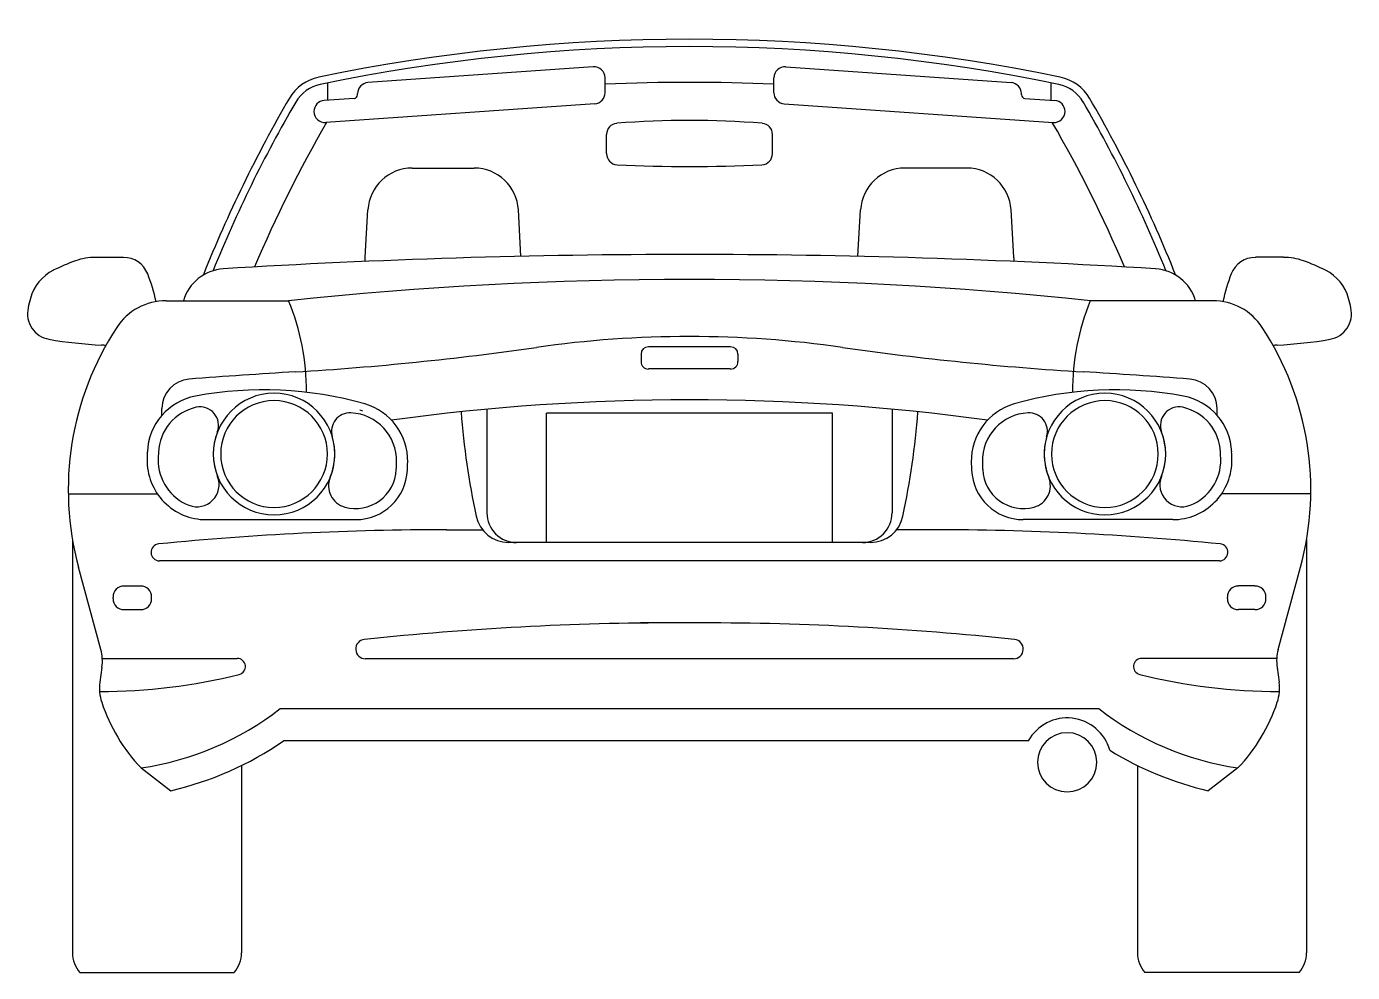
# Model space of a CAD drawing. Header units: millimetres. Extents: x 16195 to 18553, y 15062 to 16743.
import ezdxf

# ---------------------------------------------------------------- set-up
doc = ezdxf.new("R2010")
doc.units = ezdxf.units.MM

msp = doc.modelspace()

# ---------------------------------------------------------------- linework, layer by layer
for p, q in [((17202.8, 16671.9), (16802, 16643.8)), ((17545, 16671.9), (17945.8, 16643.8)), ((17223.9, 16625.8), (17223.9, 16652.2)), ((17523.9, 16625.8), (17523.9, 16652.2)), ((16730.7, 16612.5), (16730.7, 16643.3)), ((16783.6, 16622.3), (16783.6, 16624.2)), ((17964.2, 16622.3), (17964.2, 16624.2)), ((18017.1, 16612.5), (18017.1, 16643.3)), ((16777.5, 16615.8), (16724.4, 16612.1)), ((17205.6, 16606.2), (16727.2, 16572.7)), ((17542.3, 16606.2), (18020.7, 16572.7)), ((17970.3, 16615.8), (18023.4, 16612.1)), ((16706.1, 16592.4), (16706.1, 16592.4)), ((18041.7, 16592.4), (18041.7, 16592.4)), ((17226.3, 16517.5), (17226.3, 16551.8)), ((17521.5, 16517.5), (17521.5, 16551.8)), ((16880.9, 16491.9), (16990.9, 16491.9)), ((17866.9, 16491.9), (17756.9, 16491.9)), ((16797.4, 16333.6), (16802.2, 16417.4)), ((17074.3, 16335.1), (17069.7, 16417.4)), ((17673.5, 16335.1), (17678.1, 16417.4)), ((17950.4, 16333.6), (17945.7, 16417.4)), ((16317.7, 16333.3), (16367.6, 16333.3)), ((18430.2, 16333.3), (18380.2, 16333.3)), ((16443.4, 16256.1), (16661.1, 16256.1)), ((18304.4, 16256.1), (18086.7, 16256.1)), ((17287.7, 16161.1), (17287.7, 16147.9)), ((17446.9, 16174.2), (17300.9, 16174.2)), ((17460.1, 16161.1), (17460.1, 16147.9)), ((17447, 16134.8), (17300.9, 16134.8)), ((16435.7, 16052.4), (16435.7, 16064.3)), ((17013.7, 16063.2), (17013.7, 15879)), ((17734.1, 16063.2), (17734.1, 15879)), ((18312.1, 16052.4), (18312.1, 16064.3)), ((17119.7, 15826.4), (17119.7, 16056.4)), ((17628.1, 16056.4), (17119.7, 16056.4)), ((17628.1, 15826.4), (17628.1, 16056.4)), ((16269.3, 15912.9), (16427.8, 15912.9)), ((18478.6, 15912.9), (18320, 15912.9)), ((16514.6, 15867), (16780.3, 15867)), ((16942.1, 15849.1), (17005.7, 15849.1)), ((17805.7, 15849.1), (17742.1, 15849.1)), ((18233.2, 15867), (17967.5, 15867)), ((16276.7, 15831.7), (16276.7, 15097)), ((17695.6, 15826.4), (17052.3, 15826.4)), ((18471.1, 15831.7), (18471.1, 15097)), ((16327.2, 15636), (16287.5, 15782.6)), ((18316.2, 15793.8), (16431.6, 15793.8)), ((18420.7, 15636), (18460.3, 15782.6)), ((16348.8, 15726.8), (16348.8, 15729.4)), ((16368.5, 15749.1), (16397.8, 15749.1)), ((16417.5, 15726.8), (16417.5, 15729.4)), ((18330.3, 15726.8), (18330.3, 15729.4)), ((18379.3, 15749.1), (18350.1, 15749.1)), ((18399, 15726.8), (18399, 15729.4)), ((16368.4, 15707.1), (16397.8, 15707.1)), ((18379.4, 15707.1), (18350.1, 15707.1)), ((17394.8, 15683.5), (17287, 15683.5)), ((16329.8, 15620.5), (16569.8, 15620.5)), ((17950.3, 15619.8), (16797.5, 15619.8)), ((18418.1, 15620.5), (18178, 15620.5)), ((16329.1, 15604.5), (16325.5, 15578.3)), ((18418.7, 15604.5), (18422.3, 15578.3)), ((18101.5, 15531), (16646.3, 15531)), ((17976.5, 15473.9), (16651.9, 15473.9)), ((16398.8, 15425.6), (16451.4, 15385.3)), ((16577.4, 15430.1), (16577.4, 15097)), ((18170.5, 15430.1), (18170.5, 15097)), ((18349, 15425.6), (18296.4, 15385.3)), ((16289.9, 15062.2), (16564.2, 15062.2)), ((18458, 15062.2), (18183.6, 15062.2))]:
    msp.add_line(p, q)
for centre, major_axis, start_param, end_param in [((17373.9, 13469.5), (-2299.1, 2299.1), -0.989581, -0.581212), ((17373.9, 13469.5), (2289.8, 2289.8), 0.581216, 0.989584), ((17204.2, 16652.2), (-13.9, 13.9), 3.926991, 5.567604), ((17543.6, 16652.2), (13.9, 13.9), 0.715582, 2.356194), ((16730.6, 16576.1), (-55.8, 55.8), -0.581212, 0.257419), ((16730.6, 16576.1), (-55.8, 55.8), -0.581212, 0.257419), ((18017.2, 16576.1), (-55.8, 55.8), 4.454976, 5.293605), ((16730.6, 16576.1), (-46.5, 46.5), -0.581212, 0.257419), ((16730.6, 16576.1), (-46.5, 46.5), -0.581212, 0.257419), ((16803.4, 16624.2), (13.9, 13.9), 0.855215, 2.356194), ((17204.2, 16625.8), (13.9, 13.9), 3.996804, 5.497787), ((17373.9, 13469.5), (2244.9, 2244.9), 0.738131, 0.832665), ((17543.6, 16625.8), (-13.9, 13.9), 0.785398, 2.286381), ((17944.5, 16624.2), (-13.9, 13.9), 3.926991, 5.42797), ((18017.2, 16576.1), (-46.5, 46.5), 4.454976, 5.293605), ((18687.2, 15435.1), (-1657.4, 1657.4), 0.257419, 0.406592), ((18687.2, 15435.1), (1648.1, 1648.1), 1.828215, 1.971611), ((16725.8, 16592.4), (13.9, 13.9), 0.855215, 2.356194), ((16777.1, 16622.3), (4.65, 4.65), 3.996804, 5.497787), ((17970.8, 16622.3), (-4.65, 4.65), 0.785398, 2.286381), ((18022, 16592.4), (-13.9, 13.9), 3.926991, 5.42797), ((16060.6, 15435.1), (1648.1, 1648.1), 5.882377, 6.025772), ((16060.6, 15435.1), (1657.4, 1657.4), 5.876602, 6.025772), ((16725.8, 16592.4), (-13.9, 13.9), 0.785398, 2.426008), ((17373.9, 14916.9), (-1173.5, 1173.5), -0.863448, -0.707349), ((18022, 16592.4), (13.9, 13.9), 3.857178, 5.497787), ((18687.2, 15435.1), (-1601.6, 1601.6), 0.259077, 0.385857), ((17246.1, 16551.8), (13.9, 13.9), 0.863448, 2.356194), ((17501.8, 16551.8), (-13.9, 13.9), 3.926991, 5.419738), ((16060.6, 15435.1), (-1601.6, 1601.6), 4.326535, 4.453311), ((17246.1, 16517.5), (13.9, 13.9), 2.356194, 3.880356), ((17501.8, 16517.5), (-13.9, 13.9), 2.40283, 3.926991), ((16880.9, 16413), (-55.8, 55.8), -0.785398, 0.729111), ((16990.9, 16413), (55.8, 55.8), 5.554066, 7.068583), ((17373.9, 19257.2), (1953.4, 1953.4), 3.880356, 3.973626), ((17756.9, 16413), (-55.8, 55.8), -0.785398, 0.729111), ((17866.9, 16413), (55.8, 55.8), 5.554066, 7.068583), ((17373.9, 2906.4), (-9497.8, 9497.8), -0.847153, -0.723641), ((16400.9, 15996.2), (-248.6, 248.6), -0.440486, -0.318557), ((16317.7, 16228), (-74.4, 74.4), -0.785398, -0.440486), ((16367.6, 16287.2), (-32.5, 32.5), 4.295547, 5.497787), ((16692.4, 16339.5), (74.4, 74.4), 5.368737, 5.4415), ((18055.4, 16339.5), (-74.4, 74.4), 0.841685, 0.914448), ((18380.2, 16287.2), (32.5, 32.5), 0.785398, 1.987633), ((18430.2, 16228), (74.4, 74.4), 0.440486, 0.785398), ((18346.9, 15996.2), (248.6, 248.6), 0.318551, 0.440486), ((16278.3, 16239.7), (55.8, 55.8), 1.252239, 2.092475), ((16090.6, 16180.3), (242.5, 242.5), 5.716116, 5.866343), ((16549.8, 16234), (-55.8, 55.8), -0.723641, 0.502236), ((17373.9, 9536.5), (4778.1, 4778.1), 0.679715, 0.891081), ((18198, 16234), (55.8, 55.8), 5.780953, 7.006827), ((18657.2, 16180.3), (-242.5, 242.5), 0.416837, 0.567075), ((18469.6, 16239.7), (55.8, 55.8), 5.76151, 6.601736), ((16624.6, 16146.2), (309.5, 309.5), 2.092475, 2.132723), ((16443.4, 16150.9), (-74.4, 74.4), -0.785398, 0.204814), ((16275.1, 16096.4), (295.4, 295.4), 5.490544, 5.89012), ((18472.7, 16096.4), (295.4, 295.4), 1.963862, 2.363438), ((18304.4, 16150.9), (74.4, 74.4), 6.078374, 7.068583), ((18123.2, 16146.2), (309.5, 309.5), 5.721266, 5.76151), ((16242.7, 16233), (32.5, 32.5), 2.132723, 3.757991), ((18505.1, 16233), (-32.5, 32.5), 2.525195, 4.150463), ((16795.3, 15920), (-372, 372), 0.204814, 1.049693), ((17373.9, 14269), (-1360.1, 1360.1), -0.92741, -0.643386), ((17952.6, 15920), (372, 372), 5.233492, 6.078371), ((16366, 16955.8), (551.1, 551.1), 3.757991, 3.878959), ((16326.4, 16131.4), (-32.5, 32.5), -0.993543, -0.833426), ((18421.4, 16131.4), (32.5, 32.5), 0.833426, 0.993546), ((18381.8, 16955.8), (-551.1, 551.1), 2.404226, 2.525195), ((16357.1, 21380.6), (3719.7, 3719.7), 3.987187, 4.069008), ((17300.9, 16161.1), (-9.3, 9.3), -0.785398, 0.785398), ((17446.9, 16161.1), (9.3, 9.3), 5.497787, 7.068583), ((18390.7, 21380.6), (-3719.7, 3719.7), 2.214177, 2.295998), ((17373.9, 4507.9), (-8232.8, 8232.8), -0.725209, -0.708916), ((17300.9, 16147.9), (9.3, 9.3), 2.356194, 3.926991), ((17446.9, 16147.9), (-9.3, 9.3), 2.356194, 3.926991), ((17373.9, 4507.9), (8232.8, 8232.8), 0.708916, 0.725209), ((16488.3, 16064.3), (37.2, 37.2), 0.86188, 2.356194), ((16616.5, 15440.2), (465, 465), 0.508275, 0.970229), ((18131.3, 15440.2), (465, 465), 0.600571, 1.062522), ((18259.5, 16064.3), (-37.2, 37.2), 3.926991, 5.421305), ((16515, 15983.2), (-74.4, 74.4), -0.600568, 0.746076), ((16635.2, 15983.6), (76.4, 76.4), 5.497787, 11.780972), ((17373.9, 12164.1), (2768.9, 2768.9), 0.649659, 0.921138), ((18112.6, 15983.6), (-76.4, 76.4), -0.785398, 5.497787), ((18232.9, 15983.2), (74.4, 74.4), 5.537113, 6.883757), ((16515, 15983.2), (-60.4, 60.4), -0.570164, 0.746076), ((16503.7, 16034.6), (-23.2, 23.2), 3.557295, 5.713021), ((16635.2, 15983.6), (67.1, 67.1), 5.497787, 11.780972), ((16770.2, 16024), (-23.2, 23.2), -0.83577, 1.076205), ((16767.6, 15971.5), (-60.4, 60.4), 3.904214, 5.447417), ((16616.5, 15440.2), (455.7, 455.7), 0.508275, 0.516375), ((16767.6, 15971.5), (74.4, 74.4), 5.475011, 6.79146), ((18394.8, 16169.3), (1012.1, 1012.1), 2.433565, 2.564482), ((16353, 16169.3), (-1012.1, 1012.1), 3.718703, 3.84962), ((17980.2, 15971.5), (-74.4, 74.4), -0.508275, 0.808175), ((17980.2, 15971.5), (60.4, 60.4), 0.83577, 2.378971), ((17977.6, 16024), (23.2, 23.2), 5.20698, 7.118954), ((18112.6, 15983.6), (67.1, 67.1), 5.497787, 11.780972), ((18244.1, 16034.6), (23.2, 23.2), 0.570155, 2.72589), ((18232.9, 15983.2), (60.4, 60.4), 5.537113, 6.853341), ((16635.2, 15983.6), (-76.4, 76.4), 0.415703, 1.162302), ((16635.2, 15983.6), (-76.4, 76.4), 3.535915, 4.217798), ((18112.6, 15983.6), (76.4, 76.4), 2.065388, 2.74727), ((18112.6, 15983.6), (76.4, 76.4), 5.120883, 5.867483), ((17066.9, 15961.5), (465, 465), 2.316872, 2.336699), ((17066.9, 15961.5), (451, 451), 2.316872, 2.336699), ((17680.9, 15961.5), (451, 451), 5.517286, 5.537113), ((17680.9, 15961.5), (465, 465), 5.517286, 5.537113), ((16514.6, 15972.2), (74.4, 74.4), 2.336699, 3.926991), ((16514.6, 15972.2), (60.4, 60.4), 2.336699, 3.556702), ((16215.4, 15984.1), (451, 451), 5.453543, 5.475011), ((16215.4, 15984.1), (-465, 465), 3.882747, 3.904214), ((18532.4, 15984.1), (-465, 465), 0.808175, 0.829642), ((18532.4, 15984.1), (-451, 451), 0.808175, 0.829642), ((18233.2, 15972.2), (-74.4, 74.4), 2.356194, 3.946486), ((18233.2, 15972.2), (60.4, 60.4), 4.29728, 5.517282), ((16498, 15929.3), (27.9, 27.9), 3.556702, 5.874691), ((16771.6, 15927.4), (27.9, 27.9), 1.965119, 3.657983), ((16780.3, 15959.1), (-51.1, 51.1), 2.087187, 3.882747), ((16780.3, 15959.1), (-65.1, 65.1), 2.356194, 3.882747), ((17967.5, 15959.1), (65.1, 65.1), 2.400439, 3.926991), ((17967.5, 15959.1), (51.1, 51.1), 2.400439, 4.195998), ((17976.2, 15927.4), (-27.9, 27.9), 2.625202, 4.318067), ((18249.8, 15929.3), (27.9, 27.9), 1.979291, 4.29728), ((17052.3, 15885.6), (41.8, 41.8), 2.564482, 3.926991), ((17066.3, 15879), (37.2, 37.2), 2.356194, 3.926991), ((17681.5, 15879), (-37.2, 37.2), 2.356194, 3.926991), ((17695.6, 15885.6), (-41.8, 41.8), 2.356194, 3.718703), ((16943.5, 10588.6), (3719.7, 3719.7), 0.785655, 0.88313), ((17804.4, 10588.6), (-3719.7, 3719.7), -0.88313, -0.785655), ((16431.6, 15808.9), (-10.7, 10.7), -0.687667, 2.356194), ((18316.2, 15808.9), (10.7, 10.7), 3.926991, 6.970845), ((16368.5, 15729.4), (-13.9, 13.9), -0.785398, 0.785398), ((16368.5, 15726.8), (13.9, 13.9), 2.356194, 3.923151), ((16397.8, 15729.4), (13.9, 13.9), 5.497787, 7.068583), ((16397.8, 15726.8), (13.9, 13.9), 3.926991, 5.497787), ((18350.1, 15729.4), (-13.9, 13.9), -0.785398, 0.785398), ((18350.1, 15726.8), (-13.9, 13.9), 0.785398, 2.356194), ((18379.3, 15729.4), (13.9, 13.9), 5.497787, 7.068583), ((18379.3, 15726.8), (-13.9, 13.9), 2.360034, 3.926991), ((17353, 10423.1), (3719.7, 3719.7), 0.785398, 0.891539), ((17394.8, 10423.1), (-3719.7, 3719.7), -0.891539, -0.785398), ((16251, 15615.4), (55.8, 55.8), 5.359051, 5.762082), ((16797.5, 15636.9), (12.1, 12.1), 0.891539, 3.926991), ((17950.3, 15636.9), (12.1, 12.1), 3.926991, 6.96245), ((18496.9, 15615.4), (55.8, 55.8), 2.091899, 2.494931), ((16569.8, 15606), (-10.2, 10.2), 2.602879, 5.497787), ((18178, 15606), (10.2, 10.2), 0.785398, 3.680306), ((16326.8, 16571.2), (-714, 714), 2.354397, 2.602879), ((18421, 16571.2), (714, 714), 3.680306, 3.928789), ((16403.6, 15567.3), (55.8, 55.8), 2.217458, 2.676462), ((18344.2, 15567.3), (-55.8, 55.8), 3.606723, 4.065727), ((16625.5, 15640.9), (-221.1, 221.1), 1.105666, 1.544913), ((18122.3, 15640.9), (221.1, 221.1), 4.738272, 5.177519), ((16321.5, 15950.5), (375.1, 375.1), 4.073127, 4.585818), ((18045.5, 15435.7), (-55.8, 55.8), 4.202596, 6.563625), ((18426.3, 15950.5), (-375.1, 375.1), 1.697368, 2.210058), ((16321.5, 15950.5), (410.1, 410.1), 4.152871, 4.533091), ((18045.5, 15435.7), (-37.2, 37.2), 3.926991, 10.210176), ((18426.3, 15950.5), (-410.1, 410.1), 1.802663, 2.130314), ((16329.3, 15097), (37.2, 37.2), 2.356194, 3.078935), ((16524.8, 15097), (-37.2, 37.2), 3.20425, 3.926991), ((18223.1, 15097), (37.2, 37.2), 2.356194, 3.078935), ((18418.5, 15097), (-37.2, 37.2), 3.20425, 3.926991)]:
    msp.add_ellipse(centre, major_axis=major_axis, ratio=1, start_param=start_param, end_param=end_param)

doc.saveas('drawing.dxf')
